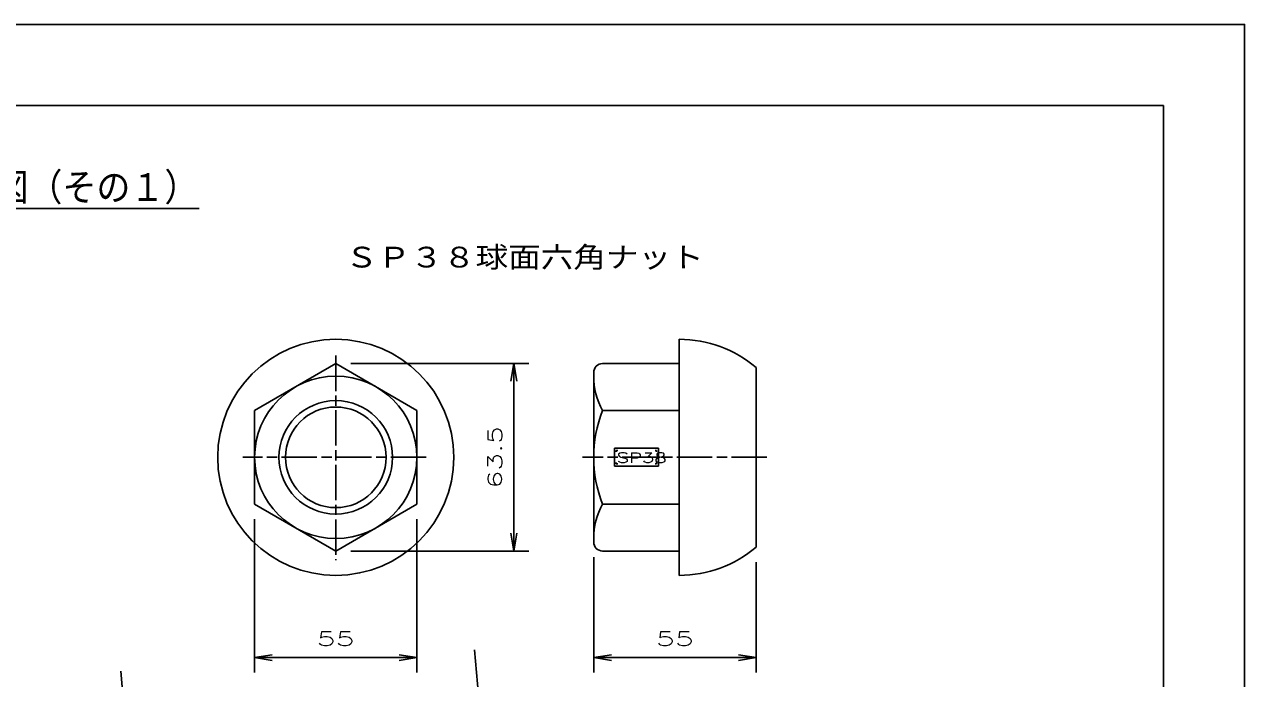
# Model space of a CAD drawing. Units: millimetres at full size, sheet at 1:1. Extents: x -8 to 1148, y -16 to 814.
# Drawn here: x 734.1 to 1147.5, y 592.8 to 814.5 of the extents above; entities that cross this region are included whole.
import ezdxf
from ezdxf.enums import TextEntityAlignment as Align

# ---------------------------------------------------------------- set-up
doc = ezdxf.new("R2010")
doc.units = ezdxf.units.MM
doc.linetypes.add('CHAIN', pattern=[18.5, 12, -1.5, 3.5, -1.5])
doc.linetypes.add('CHAIN_DOUBLE_DASH', pattern=[23.5, 12, -1.5, 3.5, -1.5, 3.5, -1.5])
for name, color, linetype, lineweight in [('1 外形線', 7, 'Continuous', 25), ('2 細い実線', 3, 'Continuous', 25), ('4 中心線', 1, 'CHAIN', 25), ('5 想像線', 6, 'CHAIN_DOUBLE_DASH', 25), ('6 寸法線', 4, 'Continuous', 25), ('7 枠・タイトル', 7, 'Continuous', 25), ('DEFPOINTS_9', 7, 'Continuous', 25)]:
    doc.layers.add(name, color=color, linetype=linetype, lineweight=lineweight)
doc.styles.add('simplex.shx', font='')
doc.styles.get('simplex.shx').set_extended_font_data('simplex.shx')

# ---------------------------------------------------------------- blocks, each defined once
blk = doc.blocks.new('open_arrow')
at = {"color": 0, "linetype": 'Continuous', "lineweight": -2}
blk.add_lwpolyline([(7.5, 1.25), (0, 0), (7.5, -1.25)], dxfattribs=at)

msp = doc.modelspace()

# ---------------------------------------------------------------- linework, layer by layer
at = {"layer": '1 外形線'}
for p, q in [((956.005, 627.791), (956.005, 707.791)), ((812.125, 683.666), (839.625, 699.543)), ((867.125, 683.666), (839.625, 699.543)), ((956.005, 699.545), (930.005, 699.545)), ((927.005, 639.036), (927.005, 696.545)), ((982.005, 637.394), (982.005, 698.183)), ((812.125, 683.666), (812.125, 651.911)), ((867.125, 683.666), (867.125, 651.911)), ((956.005, 683.668), (930.005, 683.668)), ((934.005, 664.845), (934.005, 670.845)), ((949.005, 670.845), (934.005, 670.845)), ((949.005, 664.845), (949.005, 670.845)), ((949.005, 664.845), (934.005, 664.845)), ((839.625, 636.034), (812.125, 651.911)), ((839.625, 636.034), (867.125, 651.911)), ((956.005, 651.914), (930.005, 651.914)), ((956.005, 636.036), (930.005, 636.036)), ((899.567, 454.5), (886.61, 602.603)), ((780.015, 444.14), (766.79, 595.3))]:
    msp.add_line(p, q, dxfattribs=at)
for radius in [40, 27.5, 17.045]:
    msp.add_circle((839.625, 667.788), radius, dxfattribs=at)
for centre, radius, start, end in [((956.005, 667.788), 39.998, 49.45571, 90), ((930.005, 696.545), 3, 90, 180), ((950.71, 695.211), 23.706, 179.85668, 209.13853), ((970.363, 667.82), 43.358, 158.56128, 201.52221), ((950.71, 640.371), 23.706, 150.86147, 180.14332), ((930.005, 639.036), 3, 180, 270), ((956.005, 667.788), 39.998, 270, 310.54429)]:
    msp.add_arc(centre, radius, start, end, dxfattribs=at)
at = {"layer": '2 細い実線'}
msp.add_circle((839.625, 667.788), 19.245, dxfattribs=at)
at = {"layer": '4 中心線'}
for p, q in [((839.625, 702.245), (839.625, 632.93)), ((870.257, 667.788), (808.157, 667.788)), ((985.681, 667.788), (923.152, 667.788))]:
    msp.add_line(p, q, dxfattribs=at)
at = {"layer": '5 想像線'}
for p, q in [((934.645, 670.145), (935.145, 670.145)), ((934.645, 669.645), (934.645, 670.145)), ((947.805, 670.145), (948.305, 670.145)), ((948.305, 670.145), (948.305, 669.645)), ((934.645, 665.545), (934.645, 666.045)), ((935.145, 665.545), (934.645, 665.545)), ((948.305, 665.545), (947.805, 665.545)), ((948.305, 666.045), (948.305, 665.545))]:
    msp.add_line(p, q, dxfattribs=at)
at = {"layer": '6 寸法線'}
for p, q in [((844.705, 699.543), (905.004, 699.543)), ((899.924, 636.034), (899.924, 699.543)), ((812.125, 646.831), (812.125, 594.82)), ((867.125, 646.831), (867.125, 594.82)), ((844.705, 636.034), (905.004, 636.034)), ((927.005, 633.956), (927.005, 594.82)), ((982.005, 632.314), (982.005, 594.82)), ((812.125, 599.9), (867.125, 599.9)), ((927.005, 599.9), (982.005, 599.9))]:
    msp.add_line(p, q, dxfattribs=at)
at = {"layer": '7 枠・タイトル'}
for p, q in [((1120, 787), (20, 787)), ((1120, 787), (1120, 11)), ((559.212, 752.11), (793.38, 752.11))]:
    msp.add_line(p, q, dxfattribs=at)
at = {"layer": 'DEFPOINTS_9'}
msp.add_lwpolyline([(-7.5, -16.5), (1147.5, -16.5), (1147.5, 814.5), (-7.5, 814.5)], close=True, dxfattribs=at)

# ---------------------------------------------------------------- block references
at = {"layer": '6 寸法線', "xscale": 0.8, "yscale": 0.8}
for p, rotation in [((899.924, 699.543), 270), ((899.924, 636.034), 90), ((867.125, 599.9), 180), ((982.005, 599.9), 180)]:
    msp.add_blockref('open_arrow', p, dxfattribs=dict(at, rotation=rotation))
for p in [(812.125, 599.9), (927.005, 599.9)]:
    msp.add_blockref('open_arrow', p, dxfattribs=at)

# ---------------------------------------------------------------- texts
at = {"layer": '1 外形線', "style": 'simplex.shx', "width": 1.45}
msp.add_text('SP38', height=3.372, dxfattribs=at).set_placement((934.772, 664.931), align=Align.BOTTOM_LEFT)
at = {"layer": '6 寸法線', "style": 'simplex.shx', "width": 1.15}
msp.add_text('ＳＰ３８球面六角ナット', height=7.038, dxfattribs=at).set_placement((964.26, 735.633), align=Align.MIDDLE_RIGHT)
at = {"layer": '6 寸法線', "style": 'simplex.shx', "width": 1.5}
msp.add_text('63.5', height=4.692, rotation=90, dxfattribs=at).set_placement((893.524, 667.788), align=Align.MIDDLE_CENTER)
at = {"layer": '6 寸法線', "style": 'simplex.shx', "width": 1.6}
for p in [(839.625, 606.3), (954.505, 606.3)]:
    msp.add_text('55', height=4.692, dxfattribs=at).set_placement(p, align=Align.MIDDLE_CENTER)
at = {"layer": '7 枠・タイトル', "style": 'simplex.shx', "width": 0.9}
msp.add_text('ＳＰ３８自穿孔ボルト組み込み図（その１）', height=9.384, dxfattribs=at).set_placement((562.698, 751.869), align=Align.BOTTOM_LEFT)

doc.saveas('drawing.dxf')
